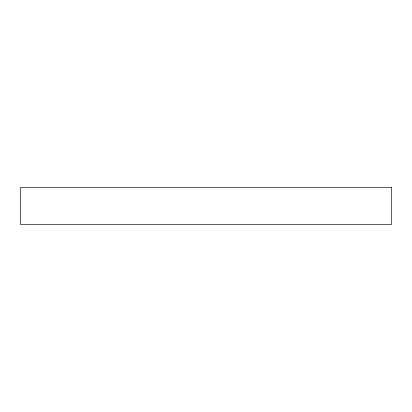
<?xml version="1.0" encoding="UTF-8"?>
<svg xmlns="http://www.w3.org/2000/svg" width="412" height="412" viewBox="0 0 412 412"><rect width="100%" height="100%" fill="white"/><g stroke="black" fill="none" stroke-linecap="round" stroke-linejoin="round"><path stroke-width="0.62" d="M391.4 187.46L20.6 187.46L20.6 224.54L391.4 224.54L391.4 187.46"/></g></svg>
